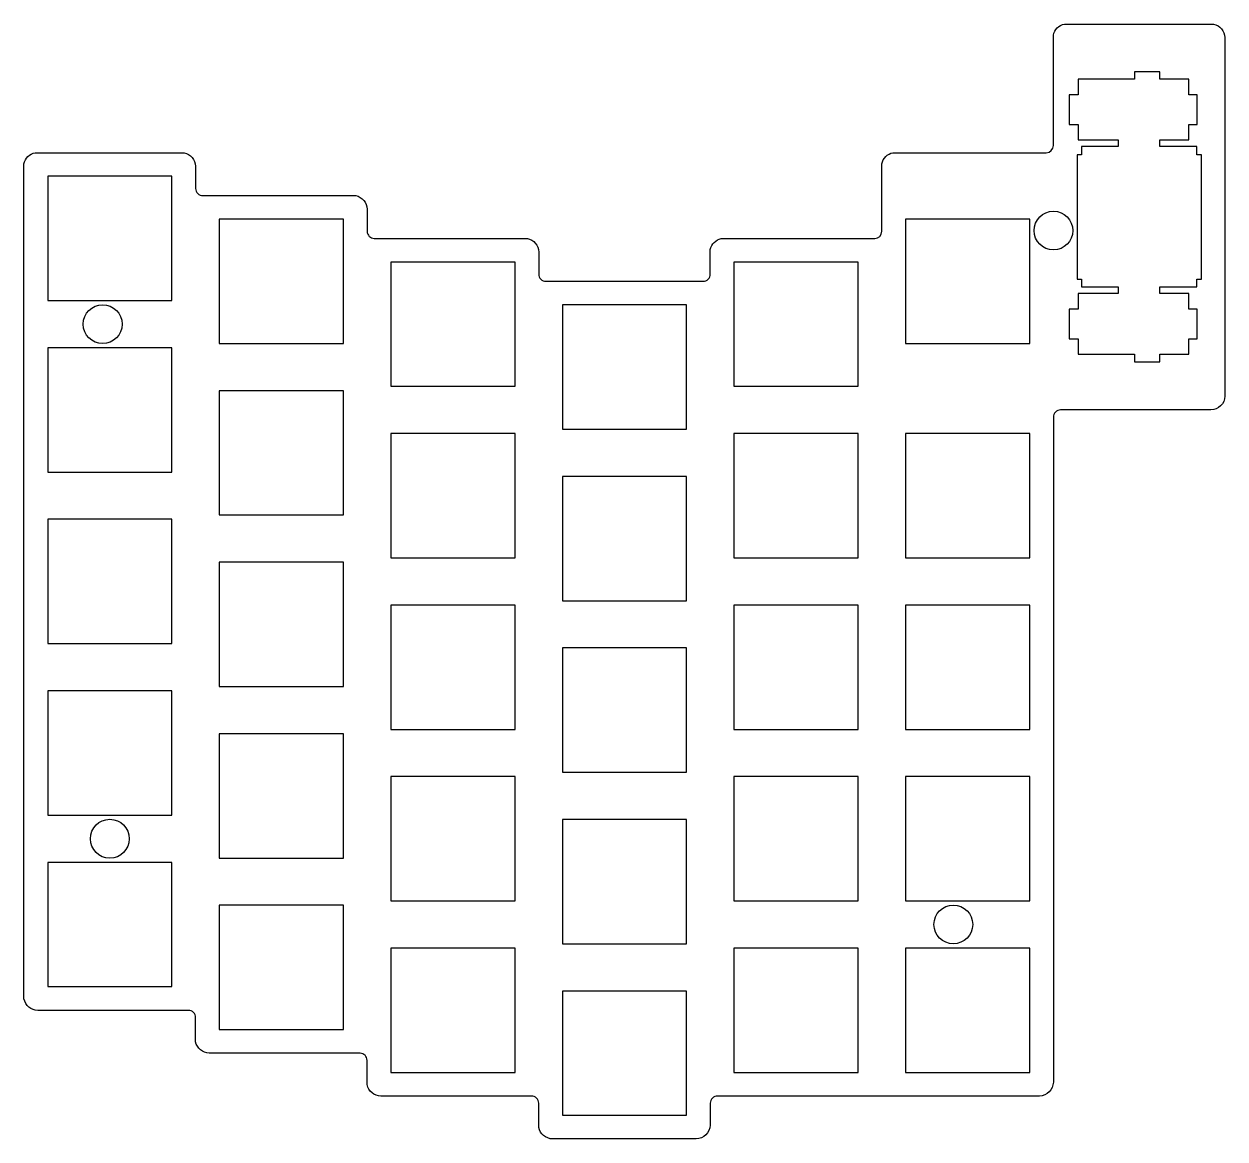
# Model space of a CAD drawing. Header units: millimetres. Extents: x -299 to -165, y -388 to -264.
import ezdxf

# ---------------------------------------------------------------- set-up
doc = ezdxf.new("R2010")
doc.units = ezdxf.units.MM
doc.layers.get('0').update_dxf_attribs({"linetype": 'CONTINUOUS'})

msp = doc.modelspace()

# ---------------------------------------------------------------- linework, layer by layer
msp.add_lwpolyline([(-184.36, -277.37), (-184.36, -265.11, -0.291), (-183.13, -263.88), (-166.57, -263.88, -0.338481), (-165.31, -265.39), (-165.31, -305.2, -0.390386), (-166.87, -306.74), (-183.56, -306.74, 0.414214), (-184.36, -307.54), (-184.36, -381.4, -0.390387), (-185.92, -382.94), (-221.66, -382.94, 0.414214), (-222.46, -383.73), (-222.46, -386.16, -0.390386), (-224.02, -387.7), (-239.98, -387.7, -0.341404), (-241.51, -386.43), (-241.51, -383.73, 0.414214), (-242.3, -382.94), (-259.04, -382.94, -0.341404), (-260.56, -381.67), (-260.56, -378.97, 0.414214), (-261.35, -378.18), (-278.09, -378.18, -0.341401), (-279.61, -376.91), (-279.61, -374.21, 0.414214), (-280.4, -373.42), (-297.13, -373.42, -0.341404), (-298.66, -372.15), (-298.66, -279.4, -0.291), (-297.43, -278.17), (-280.87, -278.17, -0.338481), (-279.61, -279.67), (-279.61, -282.14, 0.414217), (-278.81, -282.93), (-262.15, -282.93), (-261.82, -282.93, -0.338481), (-260.56, -284.43), (-260.56, -286.9, 0.414215), (-259.76, -287.69), (-242.77, -287.69, -0.338481), (-241.51, -289.2), (-241.51, -291.66, 0.414221), (-240.71, -292.45), (-223.25, -292.45, 0.414214), (-222.46, -291.66), (-222.46, -288.92, -0.291), (-221.23, -287.69), (-204.2, -287.69, 0.414207), (-203.41, -286.9), (-203.41, -279.4, -0.291), (-202.18, -278.17), (-185.15, -278.17, 0.414213)], format="xyb", close=True)
for points in [[(-168.45, -293.08), (-168.45, -292.2), (-167.93, -292.2), (-167.93, -278.4), (-168.45, -278.4), (-168.45, -277.48), (-172.55, -277.48), (-172.55, -276.75), (-169.32, -276.75), (-169.32, -275.03), (-168.4, -275.03), (-168.4, -271.73), (-169.32, -271.73), (-169.32, -270), (-172.55, -270), (-172.55, -269.18), (-175.35, -269.18), (-175.35, -270), (-181.62, -270), (-181.62, -271.73), (-182.6, -271.73), (-182.6, -275.03), (-181.62, -275.03), (-181.62, -276.75), (-177.15, -276.75), (-177.15, -277.48), (-181.25, -277.48), (-181.25, -278.4), (-181.73, -278.4), (-181.73, -292.2), (-181.25, -292.2), (-181.25, -293.08), (-177.15, -293.08), (-177.15, -293.8), (-181.62, -293.8), (-181.62, -295.53), (-182.6, -295.53), (-182.6, -298.83), (-181.62, -298.83), (-181.62, -300.55), (-175.35, -300.55), (-175.35, -301.38), (-172.55, -301.38), (-172.55, -300.55), (-169.32, -300.55), (-169.32, -298.83), (-168.4, -298.83), (-168.4, -295.53), (-169.32, -295.53), (-169.32, -293.8), (-172.55, -293.8), (-172.55, -293.08)], [(-296.03, -294.58), (-282.23, -294.58), (-282.23, -280.78), (-296.03, -280.78)], [(-276.98, -299.35), (-263.18, -299.35), (-263.18, -285.55), (-276.98, -285.55)], [(-186.98, -299.35), (-186.98, -285.55), (-200.78, -285.55), (-200.78, -299.35)], [(-244.13, -290.31), (-257.93, -290.31), (-257.93, -304.11), (-244.13, -304.11)], [(-206.03, -304.11), (-206.03, -290.31), (-219.83, -290.31), (-219.83, -304.11)], [(-238.88, -308.87), (-225.08, -308.87), (-225.08, -295.07), (-238.88, -295.07)], [(-282.23, -299.83), (-296.03, -299.83), (-296.03, -313.63), (-282.23, -313.63)], [(-263.18, -304.6), (-276.98, -304.6), (-276.98, -318.4), (-263.18, -318.4)], [(-244.13, -309.36), (-257.93, -309.36), (-257.93, -323.16), (-244.13, -323.16)], [(-219.83, -309.36), (-219.83, -323.16), (-206.03, -323.16), (-206.03, -309.36)], [(-186.98, -323.16), (-186.98, -309.36), (-200.78, -309.36), (-200.78, -323.16)], [(-225.08, -314.12), (-238.88, -314.12), (-238.88, -327.92), (-225.08, -327.92)], [(-282.23, -318.88), (-296.03, -318.88), (-296.03, -332.68), (-282.23, -332.68)], [(-263.18, -323.65), (-276.98, -323.65), (-276.98, -337.45), (-263.18, -337.45)], [(-257.93, -342.21), (-244.13, -342.21), (-244.13, -328.41), (-257.93, -328.41)], [(-206.03, -342.21), (-206.03, -328.41), (-219.83, -328.41), (-219.83, -342.21)], [(-200.78, -328.41), (-200.78, -342.21), (-186.98, -342.21), (-186.98, -328.41)], [(-225.08, -333.17), (-238.88, -333.17), (-238.88, -346.97), (-225.08, -346.97)], [(-296.03, -351.73), (-282.23, -351.73), (-282.23, -337.93), (-296.03, -337.93)], [(-276.98, -356.5), (-263.18, -356.5), (-263.18, -342.7), (-276.98, -342.7)], [(-257.93, -361.26), (-244.13, -361.26), (-244.13, -347.46), (-257.93, -347.46)], [(-206.03, -361.26), (-206.03, -347.46), (-219.83, -347.46), (-219.83, -361.26)], [(-186.98, -361.26), (-186.98, -347.46), (-200.78, -347.46), (-200.78, -361.26)], [(-238.88, -366.02), (-225.08, -366.02), (-225.08, -352.22), (-238.88, -352.22)], [(-282.23, -356.98), (-296.03, -356.98), (-296.03, -370.78), (-282.23, -370.78)], [(-263.18, -361.75), (-276.98, -361.75), (-276.98, -375.55), (-263.18, -375.55)], [(-244.13, -366.51), (-257.93, -366.51), (-257.93, -380.31), (-244.13, -380.31)], [(-219.83, -366.51), (-219.83, -380.31), (-206.03, -380.31), (-206.03, -366.51)], [(-200.78, -366.51), (-200.78, -380.31), (-186.98, -380.31), (-186.98, -366.51)], [(-238.88, -385.07), (-225.08, -385.07), (-225.08, -371.27), (-238.88, -371.27)]]:
    msp.add_lwpolyline(points, close=True)
for centre, radius in [((-184.35, -286.82), 2.15), ((-289.93, -297.21), 2.16), ((-289.13, -354.36), 2.16), ((-195.47, -363.88), 2.15)]:
    msp.add_circle(centre, radius)

doc.saveas('drawing.dxf')
